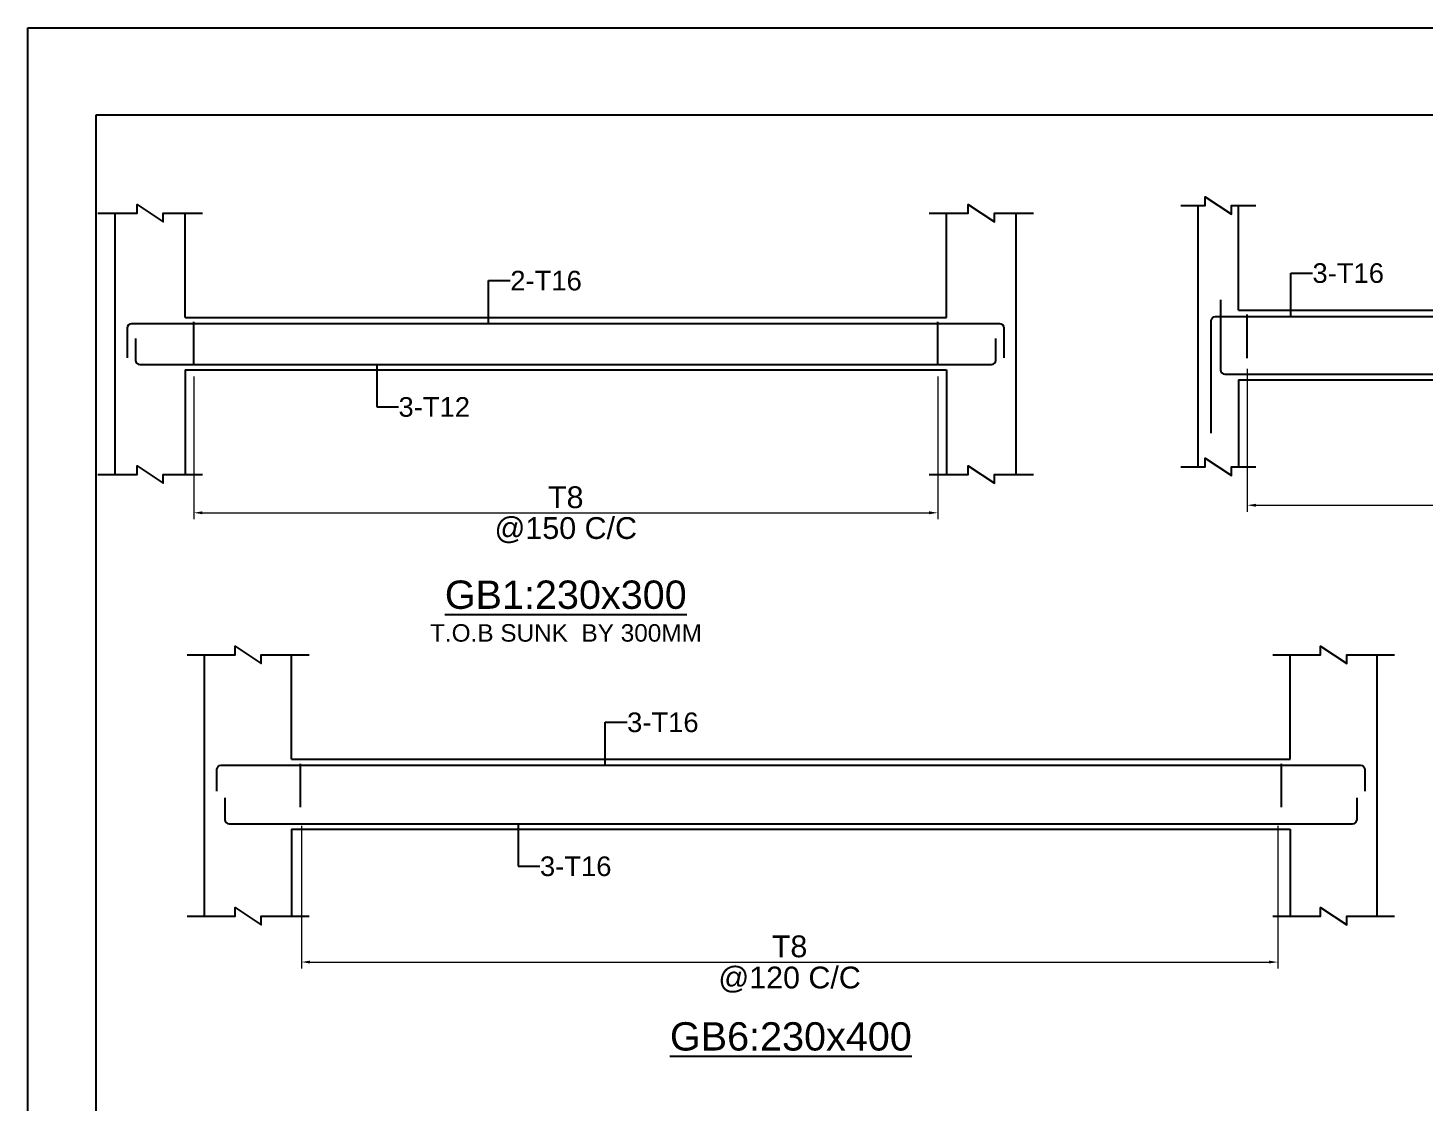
# Model space of a CAD drawing. Header units: millimetres. Extents: x 660818 to 959388, y -495289 to 50450.
# Drawn here: x 756509 to 772534, y -123117 to -110788 of the extents above; entities that cross this region are included whole.
import ezdxf
from ezdxf.enums import TextEntityAlignment as Align

# ---------------------------------------------------------------- set-up
doc = ezdxf.new("R2010")
doc.units = ezdxf.units.MM
doc.header["$LTSCALE"] = 0.01
doc.header["$MEASUREMENT"] = 0
doc.header["$PDMODE"] = 35
for name, color, linetype in [('Concrete Line', 2, 'Continuous'), ('Cut Line', 31, 'Continuous'), ('Dimension', 31, 'Continuous'), ('Labels', 4, 'Continuous'), ('Link', 225, 'Continuous'), ('Reinforcement', 130, 'Continuous'), ('Text', 7, 'Continuous')]:
    doc.layers.add(name, color=color, linetype=linetype)
doc.styles.add('SC-SansSerif', font='SansSerif')
doc.styles.get("Standard").update_dxf_attribs({"font": 'arial.ttf'})
doc.dimstyles.new('SCBBSDimStyl', dxfattribs={"dimtxt": 250, "dimasz": 100, "dimexe": 75, "dimexo": 75, "dimgap": 50, "dimtad": 1, "dimtoh": 1, "dimdec": 0, "dimzin": 0, "dimdsep": 46, "dimtxsty": 'SC-SansSerif', "dimcen": 0.045, "dimclrd": 8, "dimclre": 8, "dimclrt": 31, "dimadec": 0, "dimazin": 0, "dimtfac": 1, "dimtdec": 0, "dimtix": 1, "dimtofl": 0, "dimtmove": 0, "dimatfit": 3, "dimfxl": 1, "dimtolj": 1, "dimtzin": 0, "dimlwd": 0, "dimlwe": 0, "dimarcsym": 0})
doc.dimstyles.get("Standard").update_dxf_attribs({"dimtxt": 200, "dimasz": 0.18, "dimexe": 0.18, "dimexo": 0.0625, "dimgap": 0.09, "dimtad": 0, "dimtih": 1, "dimtoh": 1, "dimdec": 1, "dimzin": 0, "dimdsep": 46, "dimtxsty": 'Standard', "dimcen": 0.09, "dimadec": 0, "dimazin": 0, "dimtfac": 1, "dimtdec": 1, "dimtofl": 0, "dimtmove": 0, "dimatfit": 3, "dimfxl": 1, "dimtolj": 1, "dimtzin": 0, "dimarcsym": 0})

# ---------------------------------------------------------------- blocks, each defined once
blk = doc.blocks.new('*D798')
at = {"layer": 'Defpoints', "color": 0, "transparency": 16777216}
for p in [(758412, -114713), (766952, -114713), (766952, -116353)]:
    blk.add_point(p, dxfattribs=at)
at = {"layer": 'Dimension', "color": 8, "lineweight": 0, "transparency": 16777216}
for p, q in [((758412, -114788), (758412, -116428)), ((766952, -114788), (766952, -116428)), ((758512, -116353), (766852, -116353))]:
    blk.add_line(p, q, dxfattribs=at)
at = {"layer": 'Dimension', "color": 8, "transparency": 16777216}
for points in [[(758512, -116336), (758512, -116370), (758412, -116353)], [(766852, -116336), (766852, -116370), (766952, -116353)]]:
    blk.add_solid(points, dxfattribs=at)
at = {"layer": 'Dimension', "color": 31, "transparency": 16777216, "char_height": 250, "style": 'SC-SansSerif'}
for s, insert, attachment_point in [('\\A1;T8', (762682, -116303), 8), ('\\A1;@150 C/C', (762682, -116403), 2)]:
    blk.add_mtext(s, dxfattribs=dict(at, insert=insert, attachment_point=attachment_point))
blk = doc.blocks.new('*D799')
at = {"layer": 'Defpoints', "color": 0, "transparency": 16777216}
for p in [(770503, -114626), (782133, -114626), (782133, -116266)]:
    blk.add_point(p, dxfattribs=at)
at = {"layer": 'Dimension', "color": 8, "lineweight": 0, "transparency": 16777216}
for p, q in [((770503, -114701), (770503, -116341)), ((782133, -114701), (782133, -116341)), ((770603, -116266), (782033, -116266))]:
    blk.add_line(p, q, dxfattribs=at)
at = {"layer": 'Dimension', "color": 8, "transparency": 16777216}
for points in [[(770603, -116250), (770603, -116283), (770503, -116266)], [(782033, -116250), (782033, -116283), (782133, -116266)]]:
    blk.add_solid(points, dxfattribs=at)
at = {"layer": 'Dimension', "color": 31, "transparency": 16777216, "char_height": 250, "attachment_point": 5, "style": 'SC-SansSerif'}
for s, insert in [('\\A1;T8', (776318, -116088)), ('\\A1;@120 C/C', (776318, -116468))]:
    blk.add_mtext(s, dxfattribs=dict(at, insert=insert))
blk = doc.blocks.new('*D833')
at = {"layer": 'Defpoints', "color": 0, "transparency": 16777216}
for p in [(759647, -119870), (770855, -119870), (770855, -121510)]:
    blk.add_point(p, dxfattribs=at)
at = {"layer": 'Dimension', "color": 8, "lineweight": 0, "transparency": 16777216}
for p, q in [((759647, -119945), (759647, -121585)), ((770855, -119945), (770855, -121585)), ((759747, -121510), (770755, -121510))]:
    blk.add_line(p, q, dxfattribs=at)
at = {"layer": 'Dimension', "color": 8, "transparency": 16777216}
for points in [[(759747, -121493), (759747, -121526), (759647, -121510)], [(770755, -121493), (770755, -121526), (770855, -121510)]]:
    blk.add_solid(points, dxfattribs=at)
at = {"layer": 'Dimension', "color": 31, "transparency": 16777216, "char_height": 250, "attachment_point": 5, "style": 'SC-SansSerif'}
for s, insert in [('\\A1;T8', (765251, -121331)), ('\\A1;@120 C/C', (765251, -121712))]:
    blk.add_mtext(s, dxfattribs=dict(at, insert=insert))

msp = doc.modelspace()

# ---------------------------------------------------------------- linework, layer by layer
at = {"layer": 'Concrete Line'}
for p, q in [((757512.008, -115912.934), (757512.008, -112912.934)), ((758312.008, -114112.934), (758312.008, -112912.934)), ((767052.008, -114112.934), (767052.008, -112912.934)), ((767852.008, -115912.934), (767852.008, -112912.934)), ((769942.528, -115826.425), (769942.528, -112826.425)), ((770402.528, -114026.425), (770402.528, -112826.425)), ((758312.008, -114712.934), (758312.008, -115912.934)), ((767052.008, -114712.934), (767052.008, -115912.934)), ((770402.528, -114826.425), (770402.528, -115826.425)), ((758535.887, -120982.673), (758535.887, -117982.673)), ((759535.887, -119182.673), (759535.887, -117982.673)), ((770995.887, -119182.673), (770995.887, -117982.673)), ((771995.887, -120982.673), (771995.887, -117982.673)), ((759535.887, -119984.73), (759535.887, -120982.673)), ((770995.887, -119984.73), (770995.887, -120982.673))]:
    msp.add_line(p, q, dxfattribs=at)
for points in [[(770402.528, -114026.425), (782232.528, -114026.425)], [(758312.008, -114112.934), (767052.008, -114112.934)], [(758312.008, -114712.934), (767052.008, -114712.934)], [(770402.528, -114826.425), (782232.528, -114826.425)], [(759535.887, -119182.673), (770995.887, -119182.673)], [(759535.887, -119984.73), (770995.887, -119984.73)]]:
    msp.add_lwpolyline(points, dxfattribs=at)
at = {"layer": 'Cut Line'}
for points in [[(757312.008, -112912.934), (757762.008, -112912.934), (757762.008, -112812.934), (758062.008, -113012.934), (758062.008, -112912.934), (758512.008, -112912.934)], [(766852.008, -112912.934), (767302.008, -112912.934), (767302.008, -112812.934), (767602.008, -113012.934), (767602.008, -112912.934), (768052.008, -112912.934)], [(769742.528, -112826.425), (770022.528, -112826.425), (770022.528, -112726.425), (770322.528, -112926.425), (770322.528, -112826.425), (770602.528, -112826.425)], [(757312.008, -115912.934), (757762.008, -115912.934), (757762.008, -115812.934), (758062.008, -116012.934), (758062.008, -115912.934), (758512.008, -115912.934)], [(766852.008, -115912.934), (767302.008, -115912.934), (767302.008, -115812.934), (767602.008, -116012.934), (767602.008, -115912.934), (768052.008, -115912.934)], [(769742.528, -115826.425), (770022.528, -115826.425), (770022.528, -115726.425), (770322.528, -115926.425), (770322.528, -115826.425), (770602.528, -115826.425)], [(758335.887, -117982.673), (758885.887, -117982.673), (758885.887, -117882.673), (759185.887, -118082.673), (759185.887, -117982.673), (759735.887, -117982.673)], [(770795.887, -117982.673), (771345.887, -117982.673), (771345.887, -117882.673), (771645.887, -118082.673), (771645.887, -117982.673), (772195.887, -117982.673)], [(758335.887, -120982.673), (758885.887, -120982.673), (758885.887, -120882.673), (759185.887, -121082.673), (759185.887, -120982.673), (759735.887, -120982.673)], [(770795.887, -120982.673), (771345.887, -120982.673), (771345.887, -120882.673), (771645.887, -121082.673), (771645.887, -120982.673), (772195.887, -120982.673)]]:
    msp.add_lwpolyline(points, dxfattribs=at)
at = {"layer": 'Link'}
for p, q in [((770502.528, -114576.425), (770502.528, -114076.425)), ((758412.008, -114662.934), (758412.008, -114162.934)), ((766952.008, -114662.934), (766952.008, -114162.934)), ((759635.887, -119732.673), (759635.887, -119232.673)), ((770895.887, -119732.673), (770895.887, -119232.673))]:
    msp.add_line(p, q, dxfattribs=at)
at = {"layer": 'Reinforcement', "ltscale": 0.5}
for points in [[(756508.773, -110787.819), (807967.561, -110787.819), (807967.561, -143530.441), (756508.773, -143530.441)], [(757290.755, -111785.239), (807147.853, -111785.239), (807147.853, -142778.475), (757290.755, -142778.475)]]:
    msp.add_lwpolyline(points, close=True, dxfattribs=at)
at = {"layer": 'Reinforcement'}
for points in [[(770196.528, -113910.425), (770196.528, -114710.425, 0.414213562), (770246.528, -114760.425), (782754.008, -114760.425, 0.414213562), (782834.008, -114680.425), (782834.008, -114299.229)], [(757652.008, -114574.934), (757652.008, -114228.934, -0.414213562), (757702.008, -114178.934), (760704.008, -114178.934)], [(764659.008, -114178.934), (767661.008, -114178.934, -0.414213562), (767711.008, -114228.934), (767711.008, -114574.934)], [(770091.528, -115440.425), (770091.528, -114151.425, -0.414213562), (770141.528, -114101.425), (773702.528, -114101.425)], [(757744.008, -114350.934), (757744.008, -114600.934, 0.414213562), (757794.008, -114650.934), (767569.348, -114650.934, 0.414213562), (767619.348, -114600.934), (767619.348, -114350.934)], [(758675.887, -119548.673), (758675.887, -119298.673, -0.414213562), (758725.887, -119248.673), (762727.887, -119248.673)], [(767802.887, -119248.673), (771804.887, -119248.673, -0.414213562), (771854.887, -119298.673), (771854.887, -119548.673)], [(758767.887, -119622.73), (758767.887, -119872.73, 0.414213562), (758817.887, -119922.73), (771713.887, -119922.73, 0.414213562), (771763.887, -119872.73), (771763.887, -119622.73)]]:
    msp.add_lwpolyline(points, format="xyb", dxfattribs=at)
for points in [[(760704.008, -114178.934), (764659.008, -114178.934)], [(762727.887, -119248.673), (767802.887, -119248.673)]]:
    msp.add_lwpolyline(points, dxfattribs=at)

# ---------------------------------------------------------------- texts
at = {"layer": 'Labels', "style": 'SC-SansSerif'}
for s, p in [('%%UGB1:230x300', (762682.008, -117552.934)), ('%%UGB6:230x400', (765265.887, -122622.673))]:
    msp.add_text(s, height=325, dxfattribs=at).set_placement(p, align=Align.BOTTOM_CENTER)
at = {"layer": 'Text', "style": 'SC-SansSerif'}
for s, p in [('2-T16', (762045.417, -113687.934)), ('3-T16', (771252.528, -113601.425)), ('3-T12', (760762.008, -115137.934)), ('3-T16', (763385.887, -118757.673)), ('3-T16', (762385.887, -120409.73))]:
    msp.add_text(s, height=225, dxfattribs=at).set_placement(p, align=Align.MIDDLE_LEFT)
at = {"layer": 'Text', "color": 1, "insert": (761123.933, -117631.844), "char_height": 200, "attachment_point": 1}
msp.add_mtext_dynamic_manual_height_columns('T.O.B SUNK  BY 300MM', width=4724.63692, gutter_width=1, heights=[-207.094], dxfattribs=at)

# ---------------------------------------------------------------- dimensions: what is measured, and where the dimension line sits
at = {"layer": 'Dimension'}
for base, p1, p2, text, picture, middle in [((766952.008, -116352.934), (758412.008, -114712.934), (766952.008, -114712.934), 'T8\\X@150 C/C', '*D798', (762682.008, -116352.934)), ((782132.528, -116266.425), (770502.528, -114626.425), (782132.528, -114626.425), 'T8\\X@120 C/C', '*D799', (776317.528, -116266.425)), ((770855.333, -121509.639), (759646.814, -119869.639), (770855.333, -119869.639), 'T8\\X@120 C/C', '*D833', (765251.073, -121509.639))]:
    dim = msp.add_linear_dim(base=base, p1=p1, p2=p2, text=text, dimstyle='SCBBSDimStyl', dxfattribs=at)
    dim.commit()
    dim.dimension.update_dxf_attribs({"geometry": picture, "text_midpoint": middle})

# ---------------------------------------------------------------- leaders
at = {"layer": 'Dimension', "color": 8}
for points in [[(771002.528, -114101.425), (771002.528, -113601.425), (771252.528, -113601.425)], [(761795.417, -114178.934), (761795.417, -113687.934), (762045.417, -113687.934)], [(760512.008, -114650.934), (760512.008, -115137.934), (760762.008, -115137.934)], [(763135.887, -119248.673), (763135.887, -118757.673), (763385.887, -118757.673)], [(762135.887, -119922.73), (762135.887, -120409.73), (762385.887, -120409.73)]]:
    msp.add_leader(points, dimstyle='Standard', dxfattribs=at)

doc.saveas('drawing.dxf')
